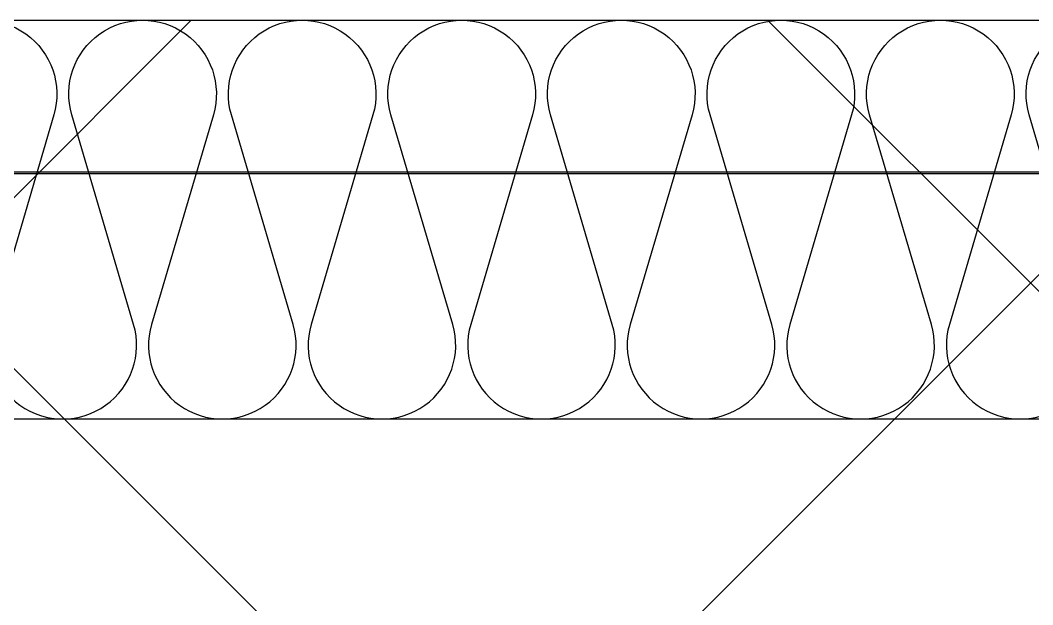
# Model space of a CAD drawing. Header units: millimetres. Extents: x 840000 to 1054178, y 0 to 59400.
# Drawn here: x 870444.2 to 870774.2, y 26100.1 to 26290.7 of the extents above; entities that cross this region are included whole.
import ezdxf
from ezdxf.xclip import XClip

# ---------------------------------------------------------------- set-up
doc = ezdxf.new("R2010")
doc.units = ezdxf.units.MM
doc.header["$LTSCALE"] = 100
doc.header["$XCLIPFRAME"] = 0
doc.linetypes.add('X - 단위세대 확장형$0$CEN', pattern=[62, 60, -1, 0, -1])
doc.linetypes.add('X - 평면도$0$CEN', pattern=[62, 60, -1, 0, -1])
for name, color, linetype in [('SYM', 7, 'Continuous'), ('X - 단위세대 확장형$0$A-CEN', 1, 'X - 단위세대 확장형$0$CEN'), ('X - 단위세대 확장형$0$A-INS', 9, 'Continuous'), ('X - 단위세대 확장형$0$AA-SSXM-STRS', 4, 'Continuous'), ('X - 단위세대 확장형$0$AA-WAXM-CONC', 2, 'Continuous'), ('X - 단위세대 확장형$0$S-ELE', 4, 'Continuous'), ('X - 단위세대 확장형$0$S-HAT', 19, 'Continuous'), ('X - 평면도$0$AA-XXXX-CNTL', 1, 'X - 평면도$0$CEN')]:
    doc.layers.add(name, color=color, linetype=linetype)

# ---------------------------------------------------------------- blocks, each defined once
blk = doc.blocks.new('X - 단위세대 확장형$0$A$C6f67e9a2')
at = {"layer": 'X - 단위세대 확장형$0$A-CEN'}
blk.add_line((2610.12, -22822.52), (11292.52, -22822.52), dxfattribs=at)
at = {"layer": 'X - 단위세대 확장형$0$A-INS'}
blk.add_line((3020, -22902.52), (5870, -22902.52), dxfattribs=at)
blk.add_lwpolyline([(3776.93, -22803.37, -1.337394), (3823.07, -22803.37), (3802.93, -22871.67, 1.337394), (3849.07, -22871.67), (3828.93, -22803.37, -1.337394), (3875.07, -22803.37), (3854.93, -22871.67, 1.337394), (3901.07, -22871.67), (3880.93, -22803.37, -1.337394), (3927.07, -22803.37), (3906.93, -22871.67, 1.337394), (3953.07, -22871.67), (3932.93, -22803.37, -1.337394), (3979.07, -22803.37), (3958.93, -22871.67, 1.337394), (4005.07, -22871.67), (3984.93, -22803.37, -1.337394), (4031.07, -22803.37), (4010.93, -22871.67, 1.337394), (4057.07, -22871.67), (4036.93, -22803.37, -1.337394), (4083.07, -22803.37), (4062.93, -22871.67, 1.337394), (4109.07, -22871.67), (4088.93, -22803.37, -1.337394), (4135.07, -22803.37), (4114.93, -22871.67, 1.337394), (4161.07, -22871.67), (4140.93, -22803.37, -1.337394), (4187.07, -22803.37)], format="xyb", dxfattribs=at)
at = {"layer": 'X - 단위세대 확장형$0$AA-WAXM-CONC'}
blk.add_line((2930, -22772.52), (10870, -22772.52), dxfattribs=at)
blk = doc.blocks.new('X - 단위세대 확장형$0$A$C1DF1446A')
at = {"layer": 'X - 단위세대 확장형$0$S-HAT'}
h = blk.add_hatch(dxfattribs=at)
h.set_pattern_fill('ANSI37', color=256, scale=80)
h.set_pattern_definition([(45, (-184047.6, -56593.1), (-179.60512, 179.60512), []), (135, (-184047.6, -56593.1), (-179.60512, -179.60512), [])])
h.paths.add_polyline_path([(10940, -14410), (13280, -14410), (13280, -15980), (11650, -15980), (11650, -15630), (10940, -15630)])
at = {"layer": 'X - 단위세대 확장형$0$S-ELE', "elevation": 0}
blk.add_lwpolyline([(13280, -14410), (13280, -15980), (11650, -15980), (11650, -15630), (10940, -15630), (10940, -14410)], close=True, dxfattribs=at)
blk = doc.blocks.new('X - 단위세대 확장형', base_point=(-475.36, -286.73))
at = {"layer": 'X - 단위세대 확장형$0$AA-SSXM-STRS'}
blk.add_blockref('X - 단위세대 확장형$0$A$C1DF1446A', (38471.98, 56593.11), dxfattribs=at)
blk.add_blockref('X - 단위세대 확장형$0$A$C6f67e9a2', (45881.98, 64955.63))
blk = doc.blocks.new('X - 평면도', base_point=(-475.36, -286.73))
at = {"layer": 'X - 평면도$0$AA-XXXX-CNTL'}
blk.add_line((1308711.98, 42133.64), (1318162.16, 42133.64), dxfattribs=at)

msp = doc.modelspace()

# ---------------------------------------------------------------- block references
ref = msp.add_blockref('X - 평면도', (-439725.28, -16179.14))
XClip(ref).set_block_clipping_path([(1279249.9173513227, 15892.4151621314), (1363249.9173513227, 75292.4151621313)])

# ---------------------------------------------------------------- next in the draw order: block references
at = {"layer": 'SYM'}
ref = msp.add_blockref('X - 단위세대 확장형', (820274.72, -16179.14), dxfattribs=at)
XClip(ref).set_block_clipping_path([(27286.2339647645, 22495.2025850526), (88213.6007378809, 68689.6277392105)])

doc.saveas('drawing.dxf')
